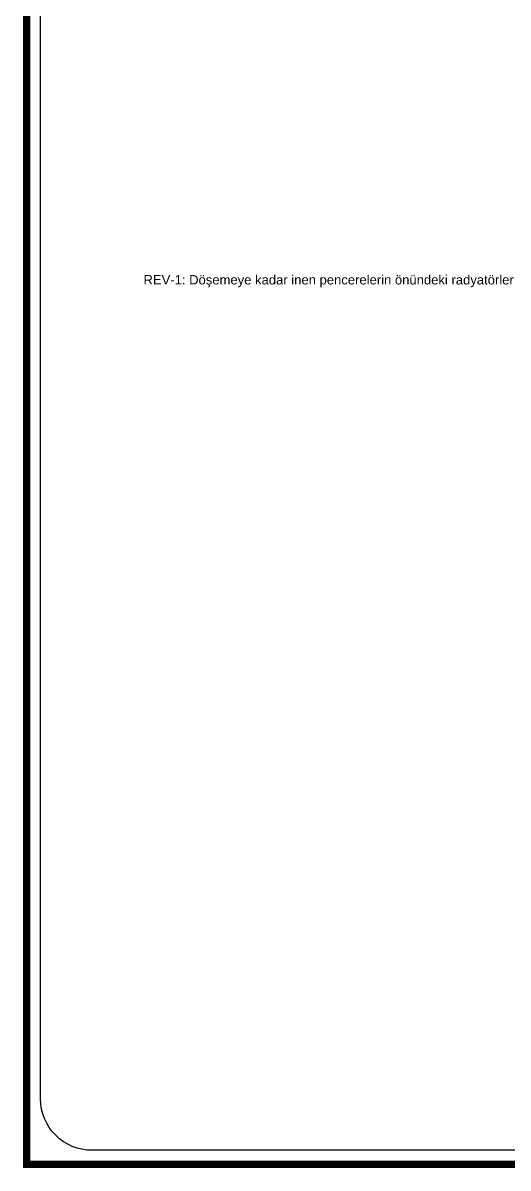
# Model space of a CAD drawing. Header units: inches. Extents: x 21 to 38546, y 13 to 15001.
# Drawn here: x 2321 to 2841, y 13 to 1240 of the extents above; entities that cross this region are included whole.
import ezdxf

# ---------------------------------------------------------------- set-up
doc = ezdxf.new("R2010")
doc.units = ezdxf.units.IN
doc.header["$MEASUREMENT"] = 0
doc.layers.add('ISIT-REV', color=1, linetype='Continuous')
doc.layers.add('Z_MİM_-KM-Pafta', color=8, linetype='Continuous', lineweight=25)
doc.layers.add('Z_MİM_00', color=8, linetype='Continuous', lineweight=25)
doc.styles.get("Standard").update_dxf_attribs({"font": 'arial.ttf'})
doc.styles.add('STYLE1', font='arial.ttf', dxfattribs={"height": 1})

# ---------------------------------------------------------------- blocks, each defined once
blk = doc.blocks.new('*U4')
at = {"layer": 'Z_MİM_-KM-Pafta', "ltscale": 0.5, "const_width": 8}
blk.add_lwpolyline([(15, 3690), (5985, 3690), (5985, 0), (15, 0)], close=True, dxfattribs=at)
at = {"layer": 'Z_MİM_-KM-Pafta', "ltscale": 0.5}
blk.add_lwpolyline([(203.7, 3675), (5915, 3675, -0.414214), (5970, 3620), (5970, 70, -0.414214), (5915, 15), (85, 15, -0.414214), (30, 70), (30, 3499.6)], format="xyb", dxfattribs=at)
at = {"color": 7, "style": 'STYLE1'}
blk.add_attdef('00', (5783, 90.2), '', height=80.5, dxfattribs=at)
at = {"layer": 'Z_MİM_-KM-Pafta', "color": 7, "style": 'STYLE1'}
for tag, p, height in [('PAFTA_ADI', (5425.8, 251), 33), ('REVIZYON', (5505.9, 178.5), 12.9), ('OLCEK', (5505.9, 76), 12.9)]:
    blk.add_attdef(tag, p, '', height=height, dxfattribs=at)

msp = doc.modelspace()

# ---------------------------------------------------------------- block references
at = {"layer": 'Z_MİM_00'}
msp.add_blockref('*U4', (2309.8, 17.1), dxfattribs=at)

# ---------------------------------------------------------------- texts
at = {"layer": 'ISIT-REV'}
msp.add_text('REV-1: Döşemeye kadar inen pencerelerin önündeki radyatörler pencere arası dolu duvarlara / yan duvarlara taşınmıştır.', height=10, dxfattribs=at).set_placement((2450, 960))

doc.saveas('drawing.dxf')
